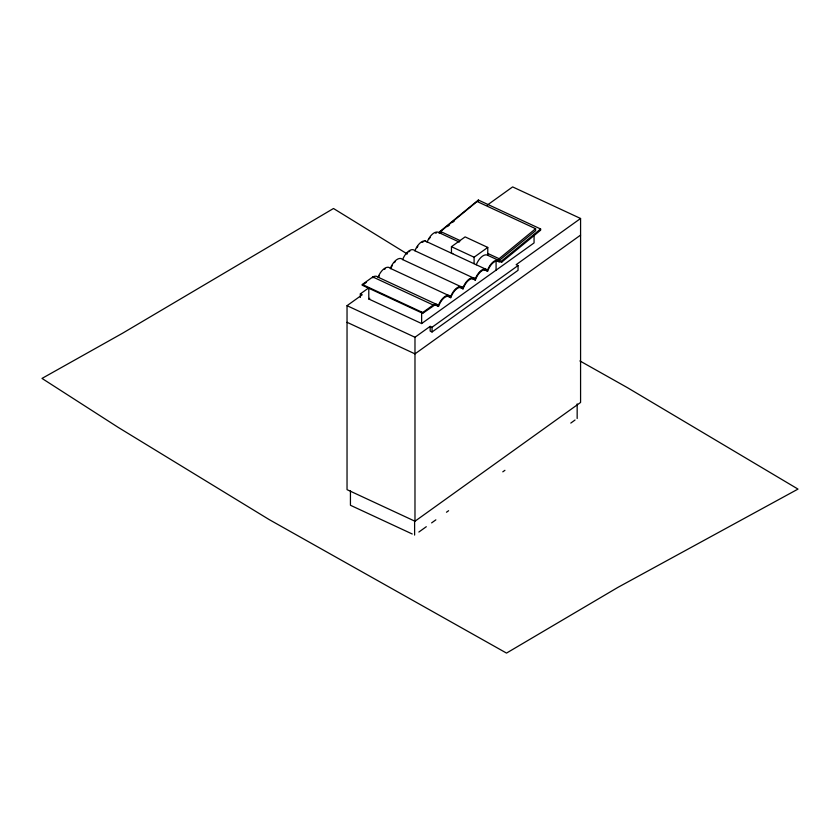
<?xml version="1.0" encoding="UTF-8"?>
<svg xmlns="http://www.w3.org/2000/svg" width="840" height="840" viewBox="0 0 840 840"><rect width="100%" height="100%" fill="white"/><g stroke="black" fill="none" stroke-linecap="round" stroke-linejoin="round"><path stroke-width="1.26" d="M378.494 277.483L379.281 275.678M390.757 268.706L391.556 266.878A10.983 5.628 -65.1 0 1 392.385 265.335M438.501 306.453L439.677 303.744A10.983 5.628 -65.1 0 1 449.558 296.667L450.755 297.696L451.952 294.945A10.983 5.628 -65.1 0 1 461.832 287.858L463.029 288.887L464.226 286.135A10.983 5.628 -65.1 0 1 474.106 279.058L475.304 280.088L476.511 277.337A10.983 5.628 -65.1 0 1 486.381 270.249L487.578 271.278L488.786 268.527A10.983 5.628 -65.1 0 1 498.656 261.45L501.743 262.111L540.635 230.171L540.635 228.984L478.349 200.035L438.701 232.512A11.96 6.122 -65.1 0 0 427.182 241.972L424.505 240.839A11.96 6.122 -65.1 0 0 414.907 250.772A11.96 6.122 -65.1 0 0 402.633 259.581A11.96 6.122 -65.1 0 0 390.358 268.38A11.96 6.122 -65.1 0 0 378.084 277.19A13.209 6.762 -65.1 0 0 372.803 276.948L362.313 284.466L362.313 285.254L422.709 313.32L434.238 305.393A12.243 6.269 -65.1 0 1 437.22 305.529L438.501 306.453L434.721 304.689M439.457 231.977L441.346 232.859L440.58 233.394L440.58 231.504L477.11 201.506L535.615 228.701L535.615 230.674L499.096 260.579A11.96 6.122 -65.1 0 0 487.578 270.039L425.03 240.891M447.457 226.601L449.453 224.952M452.456 222.495L454.451 220.847M499.853 261.23L499.096 260.579L499.096 258.699L535.615 228.701M540.635 228.984L500.976 261.461L487.767 255.318A11.96 6.122 -65.1 0 0 476.259 264.779M362.313 285.254L366.481 282.272M360.339 297.465L360.339 293.906L368.834 287.816M487.284 205.086L512.631 186.91L580.577 218.484L580.577 402.465L414.981 521.231L347.036 489.657L347.036 305.676L362.229 294.788L360.339 293.906M534.062 234.381L534.062 242.918L421.638 323.558L368.792 298.998L369.779 298.294M452.844 253.596L451.447 253.166L451.447 246.697L465.119 236.891L487.767 247.422L487.767 255.318M474.096 263.697L474.096 257.219L487.767 247.422M422.709 313.32L422.709 312.532L433.199 305.014A13.209 6.762 -65.1 0 1 438.48 305.256A11.96 6.122 -65.1 0 1 450.755 296.457A11.96 6.122 -65.1 0 1 463.029 287.647A11.96 6.122 -65.1 0 1 475.304 278.838A11.96 6.122 -65.1 0 1 484.901 268.905L487.578 270.039M414.981 521.231L414.981 337.26L430.175 326.361L432.054 327.233L518.049 265.566L516.159 264.684L580.577 218.484M430.175 326.361L430.175 331.107L432.054 331.989L518.049 270.312L518.049 265.566M580.577 235.106L414.981 353.871L347.036 322.298M418.856 532.045L426.3 526.712M431.613 522.9L435.855 519.855M446.481 512.232L448.613 510.709M502.793 471.839L504.924 470.316M570.791 423.077L575.043 420.021M372.729 277.788L373.842 277.326M440.58 231.504L460.446 240.734M487.767 253.439L499.096 258.699M459.281 242.078L438.701 232.512L439.457 233.163M496.419 260.642L499.254 261.954M451.447 246.697L474.096 257.219M483.808 269.524L487.578 271.278M414.907 250.772L475.304 278.838M471.534 278.334L475.304 280.088M402.633 259.581L463.029 287.647M459.26 287.133L463.029 288.887M390.358 268.38L450.755 296.457M446.985 295.943L450.755 297.696M378.084 277.19L438.48 305.256M372.803 276.948L433.199 305.014M362.313 284.466L422.709 312.532M347.036 305.676L414.981 337.26M412.23 533.988L350.438 505.271L350.438 490.665M579.925 360.948L627.417 387.66L798 489.09L617.925 587.37L506.51 653.09L269.209 519.603L118.314 427.455L42 378.42L122.556 333.228L333.491 208.499L407.243 253.964M500.976 261.461L501.743 262.111M577.164 403.893L577.164 418.499M496.083 260.663L496.083 270.165M478.349 200.035L478.349 201.222M432.054 327.233L432.054 331.989M421.638 312.165L421.638 323.558M414.614 520.485L414.614 535.091M368.792 287.606L368.792 298.998M429.209 238.928A10.983 5.628 -65.1 0 1 430.143 237.5M435.488 233.111A10.983 5.628 -65.1 0 1 436.495 232.942M416.934 247.727A10.983 5.628 -65.1 0 1 417.869 246.298M422.142 242.34A10.983 5.628 -65.1 0 1 423.213 241.91M406.613 253.827A10.983 5.628 -65.1 0 1 407.673 252.714M408.776 251.822A10.983 5.628 -65.1 0 1 409.868 251.15M394.328 262.626A10.983 5.628 -65.1 0 1 395.399 261.524M384.227 269.43A10.983 5.628 -65.1 0 1 385.319 268.758"/></g></svg>
